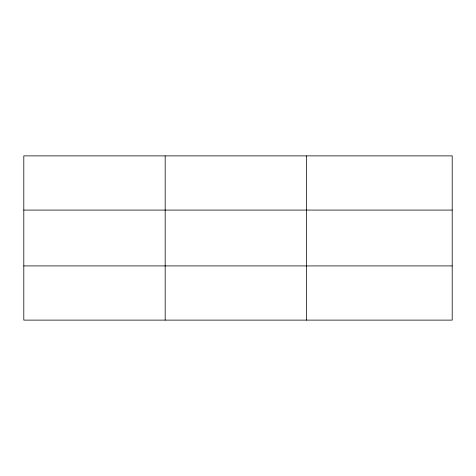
<?xml version="1.0" encoding="UTF-8"?>
<svg xmlns="http://www.w3.org/2000/svg" width="476" height="476" viewBox="0 0 476 476"><rect width="100%" height="100%" fill="white"/><g stroke="black" fill="none" stroke-linecap="round" stroke-linejoin="round"><path stroke-width="0.71" d="M165.172 320.116L165.172 155.884M306.544 320.116L306.544 155.884M452.2 210.083L452.2 155.884L23.8 155.884L23.8 320.116L452.2 320.116L452.2 210.083L23.8 210.083M23.8 265.917L452.2 265.917"/></g></svg>
